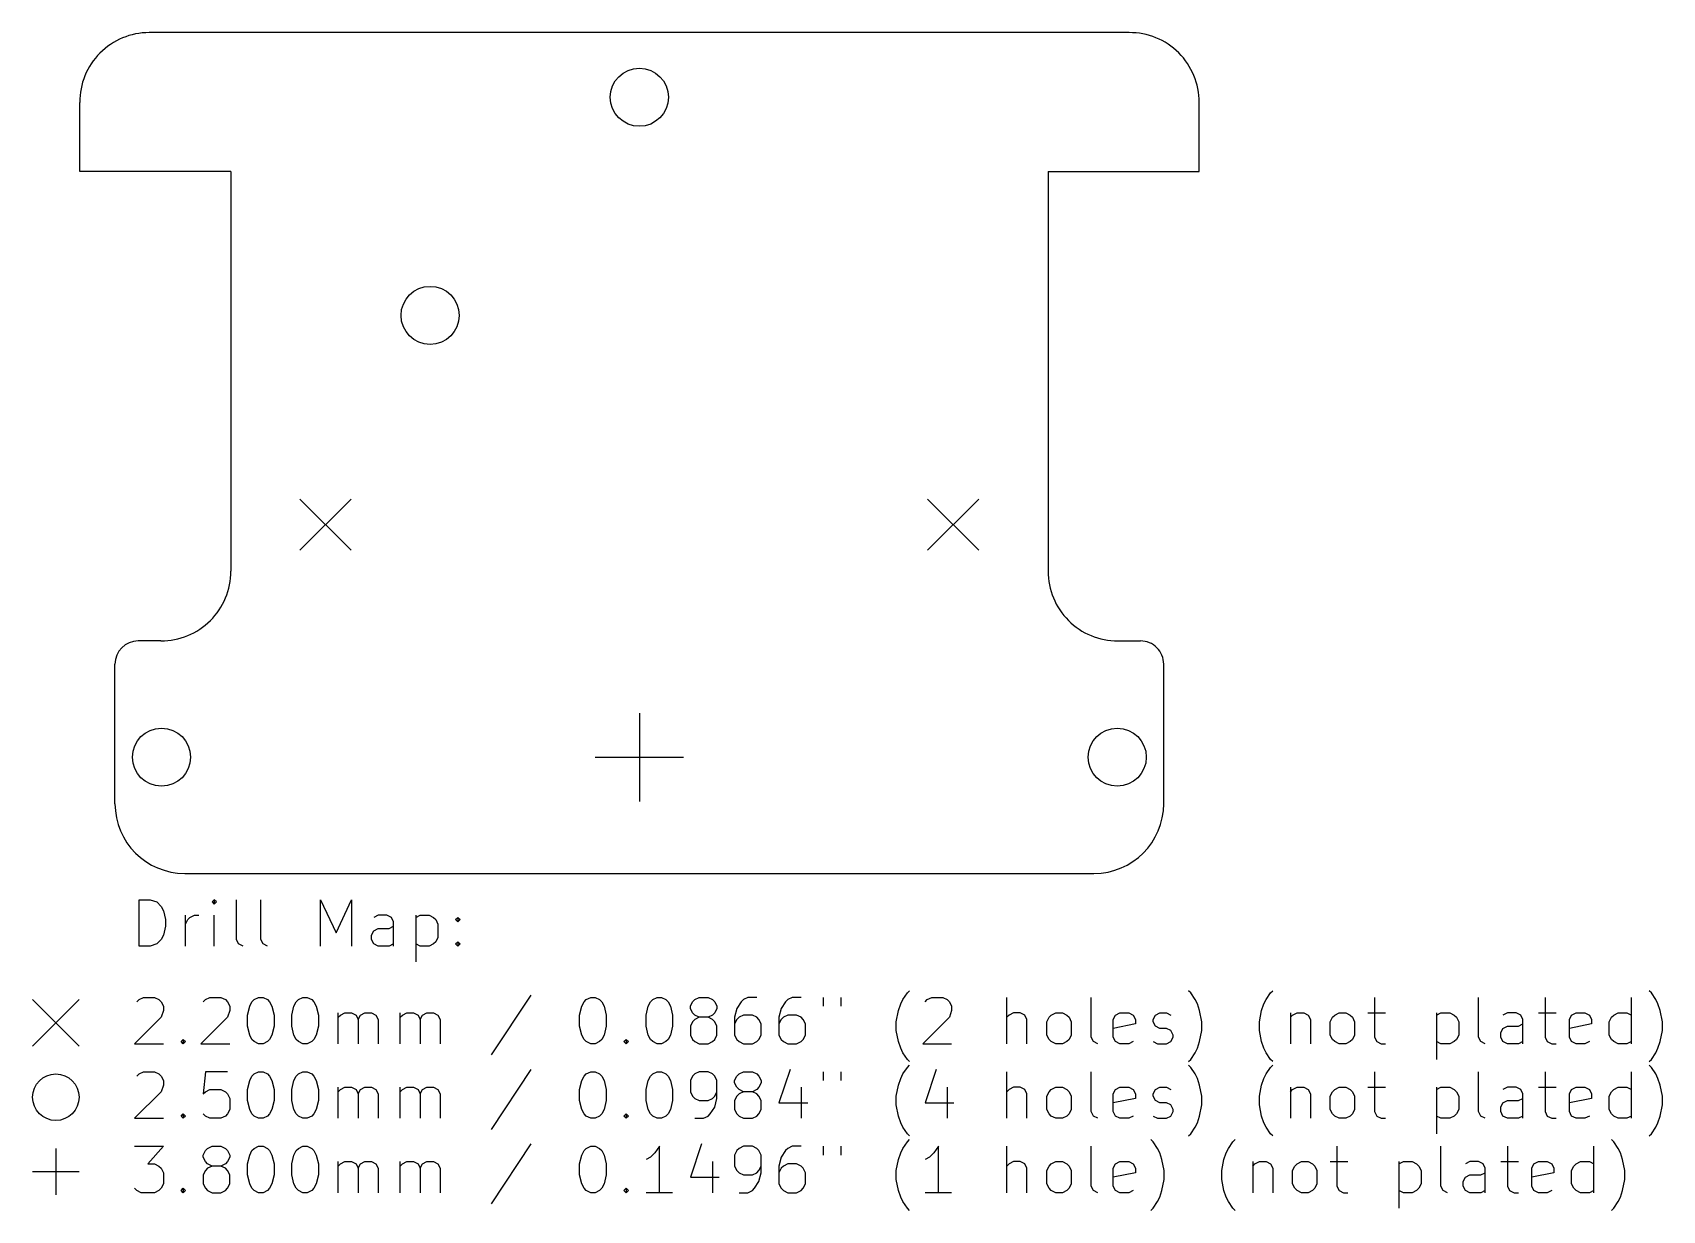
# Model space of a CAD drawing. Extents: x 153.8 to 223.9, y -126.4 to -75.7.
import ezdxf

# ---------------------------------------------------------------- set-up
doc = ezdxf.new("R2010")
doc.units = 0
doc.layers.add('BLACK', color=7, linetype='CONTINUOUS')

msp = doc.modelspace()

# ---------------------------------------------------------------- linework, layer by layer
at = {"layer": 'BLACK', "linetype": 'CONTINUOUS'}
for p, q in [((201.004, -75.706), (158.855, -75.706)), ((155.866, -81.685), (155.866, -78.706)), ((204.016, -81.685), (204.016, -78.706)), ((162.366, -81.685), (155.866, -81.685)), ((162.366, -81.685), (162.366, -98.868)), ((197.516, -81.685), (197.516, -98.868)), ((197.516, -81.685), (204.016, -81.685)), ((165.338, -95.768), (167.538, -97.968)), ((167.538, -95.768), (165.338, -97.968)), ((192.338, -95.768), (194.538, -97.968)), ((194.538, -95.768), (192.338, -97.968)), ((159.36, -101.868), (158.384, -101.868)), ((200.516, -101.868), (201.491, -101.868)), ((157.384, -108.868), (157.384, -102.867)), ((202.491, -108.868), (202.491, -102.868)), ((179.938, -104.968), (179.938, -108.768)), ((178.038, -106.868), (181.838, -106.868)), ((160.384, -111.868), (199.491, -111.868)), ((158.417, -114.998), (158.417, -112.998)), ((158.417, -112.998), (158.893, -112.998)), ((158.893, -112.998), (159.179, -113.093)), ((159.179, -113.093), (159.369, -113.283)), ((159.369, -113.283), (159.464, -113.474)), ((159.464, -113.474), (159.56, -113.855)), ((161.655, -112.998), (161.56, -113.093)), ((161.56, -113.093), (161.655, -113.188)), ((161.75, -113.093), (161.655, -112.998)), ((161.655, -112.998), (161.655, -113.188)), ((161.655, -113.188), (161.75, -113.093)), ((162.607, -114.712), (162.607, -112.998)), ((163.655, -114.712), (163.655, -112.998)), ((166.226, -114.998), (166.226, -112.998)), ((166.226, -112.998), (166.893, -114.426)), ((166.893, -114.426), (167.56, -112.998)), ((167.56, -112.998), (167.56, -114.998)), ((159.56, -114.141), (159.464, -114.522)), ((159.56, -113.855), (159.56, -114.141)), ((160.417, -114.998), (160.417, -113.664)), ((160.417, -114.045), (160.512, -113.855)), ((160.512, -113.855), (160.607, -113.76)), ((160.607, -113.76), (160.798, -113.664)), ((160.798, -113.664), (160.988, -113.664)), ((161.655, -114.998), (161.655, -113.664)), ((168.702, -113.664), (168.512, -113.76)), ((168.512, -114.331), (168.702, -114.236)), ((169.083, -113.664), (168.702, -113.664)), ((168.702, -114.236), (169.179, -114.236)), ((169.274, -113.76), (169.083, -113.664)), ((169.179, -114.236), (169.369, -114.141)), ((169.369, -113.95), (169.274, -113.76)), ((169.369, -114.998), (169.369, -113.95)), ((170.321, -113.664), (170.321, -115.664)), ((170.321, -113.76), (170.512, -113.664)), ((170.512, -113.664), (170.893, -113.664)), ((170.893, -113.664), (171.083, -113.76)), ((171.083, -113.76), (171.179, -113.855)), ((171.179, -113.855), (171.274, -114.045)), ((171.274, -114.045), (171.274, -114.617)), ((172.036, -113.855), (172.131, -113.76)), ((172.131, -113.95), (172.036, -113.855)), ((172.131, -113.76), (172.226, -113.855)), ((172.131, -113.76), (172.131, -113.95)), ((172.226, -113.855), (172.131, -113.95)), ((159.179, -114.902), (158.893, -114.998)), ((159.369, -114.712), (159.179, -114.902)), ((159.464, -114.522), (159.369, -114.712)), ((162.702, -114.902), (162.607, -114.712)), ((162.893, -114.998), (162.702, -114.902)), ((163.75, -114.902), (163.655, -114.712)), ((163.94, -114.998), (163.75, -114.902)), ((168.417, -114.522), (168.512, -114.331)), ((168.417, -114.712), (168.417, -114.522)), ((168.512, -114.902), (168.417, -114.712)), ((168.702, -114.998), (168.512, -114.902)), ((169.369, -114.902), (169.179, -114.998)), ((170.512, -114.998), (170.321, -114.902)), ((171.083, -114.902), (170.893, -114.998)), ((171.179, -114.807), (171.083, -114.902)), ((171.274, -114.617), (171.179, -114.807)), ((172.036, -114.902), (172.131, -114.807)), ((172.131, -114.998), (172.036, -114.902)), ((172.131, -114.807), (172.226, -114.902)), ((172.131, -114.807), (172.131, -114.998)), ((172.226, -114.902), (172.131, -114.998)), ((158.893, -114.998), (158.417, -114.998)), ((169.179, -114.998), (168.702, -114.998)), ((170.893, -114.998), (170.512, -114.998)), ((191.274, -117.293), (191.464, -117.007)), ((191.464, -117.007), (191.56, -116.912)), ((203.655, -117.007), (203.56, -116.912)), ((203.845, -117.293), (203.655, -117.007)), ((206.893, -117.293), (207.083, -117.007)), ((207.083, -117.007), (207.179, -116.912)), ((223.464, -117.007), (223.369, -116.912)), ((223.655, -117.293), (223.464, -117.007)), ((153.84, -117.293), (155.84, -119.293)), ((155.84, -117.293), (153.84, -119.293)), ((158.321, -117.388), (158.417, -117.293)), ((158.417, -117.293), (158.607, -117.198)), ((158.607, -117.198), (159.083, -117.198)), ((159.083, -117.198), (159.274, -117.293)), ((159.274, -117.293), (159.369, -117.388)), ((159.369, -117.388), (159.464, -117.579)), ((159.464, -117.579), (159.464, -117.769)), ((161.179, -117.388), (161.274, -117.293)), ((161.274, -117.293), (161.464, -117.198)), ((161.464, -117.198), (161.94, -117.198)), ((161.94, -117.198), (162.131, -117.293)), ((162.131, -117.293), (162.226, -117.388)), ((162.226, -117.388), (162.321, -117.579)), ((162.321, -117.579), (162.321, -117.769)), ((163.083, -117.96), (163.179, -117.579)), ((163.179, -117.579), (163.274, -117.388)), ((163.274, -117.388), (163.369, -117.293)), ((163.369, -117.293), (163.56, -117.198)), ((163.56, -117.198), (163.75, -117.198)), ((163.75, -117.198), (163.94, -117.293)), ((163.94, -117.293), (164.036, -117.388)), ((164.036, -117.388), (164.131, -117.579)), ((164.131, -117.579), (164.226, -117.96)), ((164.988, -117.96), (165.083, -117.579)), ((165.083, -117.579), (165.179, -117.388)), ((165.179, -117.388), (165.274, -117.293)), ((165.274, -117.293), (165.464, -117.198)), ((165.464, -117.198), (165.655, -117.198)), ((165.655, -117.198), (165.845, -117.293)), ((165.845, -117.293), (165.94, -117.388)), ((165.94, -117.388), (166.036, -117.579)), ((166.036, -117.579), (166.131, -117.96)), ((175.274, -117.102), (173.56, -119.674)), ((177.369, -117.96), (177.464, -117.579)), ((177.464, -117.579), (177.56, -117.388)), ((177.56, -117.388), (177.655, -117.293)), ((177.655, -117.293), (177.845, -117.198)), ((177.845, -117.198), (178.036, -117.198)), ((178.036, -117.198), (178.226, -117.293)), ((178.226, -117.293), (178.321, -117.388)), ((178.321, -117.388), (178.417, -117.579)), ((178.417, -117.579), (178.512, -117.96)), ((180.226, -117.96), (180.321, -117.579)), ((180.321, -117.579), (180.417, -117.388)), ((180.417, -117.388), (180.512, -117.293)), ((180.512, -117.293), (180.702, -117.198)), ((180.702, -117.198), (180.893, -117.198)), ((180.893, -117.198), (181.083, -117.293)), ((181.083, -117.293), (181.179, -117.388)), ((181.179, -117.388), (181.274, -117.579)), ((181.274, -117.579), (181.369, -117.96)), ((182.131, -117.579), (182.226, -117.388)), ((182.131, -117.674), (182.131, -117.579)), ((182.226, -117.864), (182.131, -117.674)), ((182.226, -117.388), (182.321, -117.293)), ((182.321, -117.293), (182.512, -117.198)), ((182.512, -117.198), (182.893, -117.198)), ((182.893, -117.198), (183.083, -117.293)), ((183.083, -117.293), (183.179, -117.388)), ((183.179, -117.388), (183.274, -117.579)), ((183.274, -117.674), (183.179, -117.864)), ((183.274, -117.579), (183.274, -117.674)), ((184.131, -117.674), (184.036, -118.055)), ((184.321, -117.388), (184.131, -117.674)), ((184.417, -117.293), (184.321, -117.388)), ((184.607, -117.198), (184.417, -117.293)), ((184.988, -117.198), (184.607, -117.198)), ((186.036, -117.674), (185.94, -118.055)), ((186.226, -117.388), (186.036, -117.674)), ((186.321, -117.293), (186.226, -117.388)), ((186.512, -117.198), (186.321, -117.293)), ((186.893, -117.198), (186.512, -117.198)), ((187.845, -117.198), (187.845, -117.579)), ((188.607, -117.198), (188.607, -117.579)), ((191.083, -117.769), (191.179, -117.483)), ((191.179, -117.483), (191.274, -117.293)), ((192.226, -117.388), (192.321, -117.293)), ((192.321, -117.293), (192.512, -117.198)), ((192.512, -117.198), (192.988, -117.198)), ((192.988, -117.198), (193.179, -117.293)), ((193.179, -117.293), (193.274, -117.388)), ((193.274, -117.388), (193.369, -117.579)), ((193.369, -117.579), (193.369, -117.769)), ((195.75, -119.198), (195.75, -117.198)), ((199.369, -118.912), (199.369, -117.198)), ((203.94, -117.483), (203.845, -117.293)), ((204.036, -117.769), (203.94, -117.483)), ((206.702, -117.769), (206.798, -117.483)), ((206.798, -117.483), (206.893, -117.293)), ((211.56, -117.198), (211.56, -118.912)), ((216.036, -118.912), (216.036, -117.198)), ((218.893, -117.198), (218.893, -118.912)), ((222.607, -119.198), (222.607, -117.198)), ((223.75, -117.483), (223.655, -117.293)), ((223.845, -117.769), (223.75, -117.483)), ((159.369, -118.055), (158.226, -119.198)), ((159.464, -117.769), (159.369, -118.055)), ((162.226, -118.055), (161.083, -119.198)), ((162.321, -117.769), (162.226, -118.055)), ((163.083, -118.436), (163.083, -117.96)), ((163.179, -118.817), (163.083, -118.436)), ((164.226, -118.436), (164.131, -118.817)), ((164.226, -117.96), (164.226, -118.436)), ((164.988, -118.436), (164.988, -117.96)), ((165.083, -118.817), (164.988, -118.436)), ((166.131, -118.436), (166.036, -118.817)), ((166.131, -117.96), (166.131, -118.436)), ((166.988, -119.198), (166.988, -117.864)), ((166.988, -118.055), (167.083, -117.96)), ((167.083, -117.96), (167.274, -117.864)), ((167.274, -117.864), (167.56, -117.864)), ((167.56, -117.864), (167.75, -117.96)), ((167.75, -117.96), (167.845, -118.15)), ((167.845, -118.15), (167.94, -117.96)), ((167.845, -118.15), (167.845, -119.198)), ((167.94, -117.96), (168.131, -117.864)), ((168.131, -117.864), (168.417, -117.864)), ((168.417, -117.864), (168.607, -117.96)), ((168.607, -117.96), (168.702, -118.15)), ((168.702, -118.15), (168.702, -119.198)), ((169.655, -119.198), (169.655, -117.864)), ((169.655, -118.055), (169.75, -117.96)), ((169.75, -117.96), (169.94, -117.864)), ((169.94, -117.864), (170.226, -117.864)), ((170.226, -117.864), (170.417, -117.96)), ((170.417, -117.96), (170.512, -118.15)), ((170.512, -118.15), (170.607, -117.96)), ((170.512, -118.15), (170.512, -119.198)), ((170.607, -117.96), (170.798, -117.864)), ((170.798, -117.864), (171.083, -117.864)), ((171.083, -117.864), (171.274, -117.96)), ((171.274, -117.96), (171.369, -118.15)), ((171.369, -118.15), (171.369, -119.198)), ((177.369, -118.436), (177.369, -117.96)), ((177.464, -118.817), (177.369, -118.436)), ((178.512, -118.436), (178.417, -118.817)), ((178.512, -117.96), (178.512, -118.436)), ((180.226, -118.436), (180.226, -117.96)), ((180.321, -118.817), (180.226, -118.436)), ((181.369, -118.436), (181.274, -118.817)), ((181.369, -117.96), (181.369, -118.436)), ((182.226, -118.245), (182.131, -118.436)), ((182.131, -118.436), (182.131, -118.817)), ((182.321, -117.96), (182.226, -117.864)), ((182.321, -118.15), (182.226, -118.245)), ((182.512, -118.055), (182.321, -117.96)), ((182.512, -118.055), (182.321, -118.15)), ((182.893, -118.055), (182.512, -118.055)), ((183.083, -117.96), (182.893, -118.055)), ((183.083, -118.15), (182.893, -118.055)), ((183.179, -117.864), (183.083, -117.96)), ((183.179, -118.245), (183.083, -118.15)), ((183.274, -118.436), (183.179, -118.245)), ((183.274, -118.817), (183.274, -118.436)), ((184.036, -118.055), (184.036, -118.817)), ((184.131, -118.15), (184.036, -118.341)), ((184.226, -118.055), (184.131, -118.15)), ((184.417, -117.96), (184.226, -118.055)), ((184.798, -117.96), (184.417, -117.96)), ((184.988, -118.055), (184.798, -117.96)), ((185.083, -118.15), (184.988, -118.055)), ((185.179, -118.341), (185.083, -118.15)), ((185.179, -118.817), (185.179, -118.341)), ((185.94, -118.055), (185.94, -118.817)), ((186.036, -118.15), (185.94, -118.341)), ((186.131, -118.055), (186.036, -118.15)), ((186.321, -117.96), (186.131, -118.055)), ((186.702, -117.96), (186.321, -117.96)), ((186.893, -118.055), (186.702, -117.96)), ((186.988, -118.15), (186.893, -118.055)), ((187.083, -118.341), (186.988, -118.15)), ((187.083, -118.817), (187.083, -118.341)), ((190.988, -118.245), (191.083, -117.769)), ((190.988, -118.626), (190.988, -118.245)), ((193.274, -118.055), (192.131, -119.198)), ((193.369, -117.769), (193.274, -118.055)), ((195.845, -117.96), (195.75, -118.055)), ((196.036, -117.864), (195.845, -117.96)), ((196.321, -117.864), (196.036, -117.864)), ((196.512, -117.96), (196.321, -117.864)), ((196.607, -118.15), (196.512, -117.96)), ((196.607, -119.198), (196.607, -118.15)), ((197.464, -118.245), (197.56, -118.055)), ((197.464, -118.817), (197.464, -118.245)), ((197.56, -118.055), (197.655, -117.96)), ((197.655, -117.96), (197.845, -117.864)), ((197.845, -117.864), (198.131, -117.864)), ((198.131, -117.864), (198.321, -117.96)), ((198.321, -117.96), (198.417, -118.055)), ((198.417, -118.055), (198.512, -118.245)), ((198.512, -118.245), (198.512, -118.817)), ((200.321, -118.15), (200.417, -117.96)), ((200.321, -118.912), (200.321, -118.15)), ((201.274, -118.341), (200.321, -118.531)), ((200.417, -117.96), (200.607, -117.864)), ((200.607, -117.864), (200.988, -117.864)), ((200.988, -117.864), (201.179, -117.96)), ((201.179, -117.96), (201.274, -118.15)), ((201.274, -118.15), (201.274, -118.341)), ((202.036, -118.15), (202.131, -117.96)), ((202.036, -118.245), (202.036, -118.15)), ((202.131, -118.436), (202.036, -118.245)), ((202.131, -117.96), (202.321, -117.864)), ((202.321, -118.531), (202.131, -118.436)), ((202.321, -117.864), (202.607, -117.864)), ((202.607, -117.864), (202.798, -117.96)), ((204.131, -118.245), (204.036, -117.769)), ((204.131, -118.626), (204.131, -118.245)), ((206.607, -118.245), (206.702, -117.769)), ((206.607, -118.626), (206.607, -118.245)), ((207.94, -117.864), (207.94, -119.198)), ((207.94, -118.055), (208.036, -117.96)), ((208.036, -117.96), (208.226, -117.864)), ((208.226, -117.864), (208.512, -117.864)), ((208.512, -117.864), (208.702, -117.96)), ((208.702, -117.96), (208.798, -118.15)), ((208.798, -118.15), (208.798, -119.198)), ((209.655, -118.245), (209.75, -118.055)), ((209.655, -118.817), (209.655, -118.245)), ((209.75, -118.055), (209.845, -117.96)), ((209.845, -117.96), (210.036, -117.864)), ((210.036, -117.864), (210.321, -117.864)), ((210.321, -117.864), (210.512, -117.96)), ((210.512, -117.96), (210.607, -118.055)), ((210.607, -118.055), (210.702, -118.245)), ((210.702, -118.245), (210.702, -118.817)), ((211.274, -117.864), (212.036, -117.864)), ((214.226, -117.864), (214.226, -119.864)), ((214.226, -117.96), (214.417, -117.864)), ((214.417, -117.864), (214.798, -117.864)), ((214.798, -117.864), (214.988, -117.96)), ((214.988, -117.96), (215.083, -118.055)), ((215.083, -118.055), (215.179, -118.245)), ((215.179, -118.245), (215.179, -118.817)), ((217.274, -117.864), (217.083, -117.96)), ((217.083, -118.531), (217.274, -118.436)), ((217.655, -117.864), (217.274, -117.864)), ((217.274, -118.436), (217.75, -118.436)), ((217.845, -117.96), (217.655, -117.864)), ((217.75, -118.436), (217.94, -118.341)), ((217.94, -118.15), (217.845, -117.96)), ((217.94, -119.198), (217.94, -118.15)), ((218.607, -117.864), (219.369, -117.864)), ((219.94, -118.15), (220.036, -117.96)), ((219.94, -118.912), (219.94, -118.15)), ((220.893, -118.341), (219.94, -118.531)), ((220.036, -117.96), (220.226, -117.864)), ((220.226, -117.864), (220.607, -117.864)), ((220.607, -117.864), (220.798, -117.96)), ((220.798, -117.96), (220.893, -118.15)), ((220.893, -118.15), (220.893, -118.341)), ((221.655, -118.245), (221.75, -118.055)), ((221.655, -118.817), (221.655, -118.245)), ((221.75, -118.055), (221.845, -117.96)), ((221.845, -117.96), (222.036, -117.864)), ((222.036, -117.864), (222.417, -117.864)), ((222.417, -117.864), (222.607, -117.96)), ((223.94, -118.245), (223.845, -117.769)), ((223.94, -118.626), (223.94, -118.245)), ((160.226, -119.102), (160.321, -119.007)), ((160.321, -119.198), (160.226, -119.102)), ((160.321, -119.007), (160.417, -119.102)), ((160.321, -119.007), (160.321, -119.198)), ((160.417, -119.102), (160.321, -119.198)), ((163.274, -119.007), (163.179, -118.817)), ((163.369, -119.102), (163.274, -119.007)), ((163.56, -119.198), (163.369, -119.102)), ((163.94, -119.102), (163.75, -119.198)), ((164.036, -119.007), (163.94, -119.102)), ((164.131, -118.817), (164.036, -119.007)), ((165.179, -119.007), (165.083, -118.817)), ((165.274, -119.102), (165.179, -119.007)), ((165.464, -119.198), (165.274, -119.102)), ((165.845, -119.102), (165.655, -119.198)), ((165.94, -119.007), (165.845, -119.102)), ((166.036, -118.817), (165.94, -119.007)), ((177.56, -119.007), (177.464, -118.817)), ((177.655, -119.102), (177.56, -119.007)), ((177.845, -119.198), (177.655, -119.102)), ((178.226, -119.102), (178.036, -119.198)), ((178.321, -119.007), (178.226, -119.102)), ((178.417, -118.817), (178.321, -119.007)), ((179.274, -119.102), (179.369, -119.007)), ((179.369, -119.198), (179.274, -119.102)), ((179.369, -119.007), (179.464, -119.102)), ((179.369, -119.007), (179.369, -119.198)), ((179.464, -119.102), (179.369, -119.198)), ((180.417, -119.007), (180.321, -118.817)), ((180.512, -119.102), (180.417, -119.007)), ((180.702, -119.198), (180.512, -119.102)), ((181.083, -119.102), (180.893, -119.198)), ((181.179, -119.007), (181.083, -119.102)), ((181.274, -118.817), (181.179, -119.007)), ((182.131, -118.817), (182.226, -119.007)), ((182.226, -119.007), (182.321, -119.102)), ((182.321, -119.102), (182.512, -119.198)), ((182.893, -119.198), (183.083, -119.102)), ((183.083, -119.102), (183.179, -119.007)), ((183.179, -119.007), (183.274, -118.817)), ((184.036, -118.817), (184.131, -119.007)), ((184.131, -119.007), (184.226, -119.102)), ((184.226, -119.102), (184.417, -119.198)), ((184.798, -119.198), (184.988, -119.102)), ((184.988, -119.102), (185.083, -119.007)), ((185.083, -119.007), (185.179, -118.817)), ((185.94, -118.817), (186.036, -119.007)), ((186.036, -119.007), (186.131, -119.102)), ((186.131, -119.102), (186.321, -119.198)), ((186.702, -119.198), (186.893, -119.102)), ((186.893, -119.102), (186.988, -119.007)), ((186.988, -119.007), (187.083, -118.817)), ((191.083, -119.102), (190.988, -118.626)), ((191.179, -119.388), (191.083, -119.102)), ((197.56, -119.007), (197.464, -118.817)), ((197.655, -119.102), (197.56, -119.007)), ((197.845, -119.198), (197.655, -119.102)), ((198.321, -119.102), (198.131, -119.198)), ((198.417, -119.007), (198.321, -119.102)), ((198.512, -118.817), (198.417, -119.007)), ((199.464, -119.102), (199.369, -118.912)), ((199.655, -119.198), (199.464, -119.102)), ((200.417, -119.102), (200.321, -118.912)), ((200.607, -119.198), (200.417, -119.102)), ((201.179, -119.102), (200.988, -119.198)), ((202.036, -119.102), (202.226, -119.198)), ((202.607, -118.531), (202.321, -118.531)), ((202.798, -118.626), (202.607, -118.531)), ((202.607, -119.198), (202.798, -119.102)), ((202.893, -118.817), (202.798, -118.626)), ((202.798, -119.102), (202.893, -118.912)), ((202.893, -118.912), (202.893, -118.817)), ((203.94, -119.388), (204.036, -119.102)), ((204.036, -119.102), (204.131, -118.626)), ((206.702, -119.102), (206.607, -118.626)), ((206.798, -119.388), (206.702, -119.102)), ((209.75, -119.007), (209.655, -118.817)), ((209.845, -119.102), (209.75, -119.007)), ((210.036, -119.198), (209.845, -119.102)), ((210.512, -119.102), (210.321, -119.198)), ((210.607, -119.007), (210.512, -119.102)), ((210.702, -118.817), (210.607, -119.007)), ((211.56, -118.912), (211.655, -119.102)), ((211.655, -119.102), (211.845, -119.198)), ((214.417, -119.198), (214.226, -119.102)), ((214.988, -119.102), (214.798, -119.198)), ((215.083, -119.007), (214.988, -119.102)), ((215.179, -118.817), (215.083, -119.007)), ((216.131, -119.102), (216.036, -118.912)), ((216.321, -119.198), (216.131, -119.102)), ((216.988, -118.722), (217.083, -118.531)), ((216.988, -118.912), (216.988, -118.722)), ((217.083, -119.102), (216.988, -118.912)), ((217.274, -119.198), (217.083, -119.102)), ((217.94, -119.102), (217.75, -119.198)), ((218.893, -118.912), (218.988, -119.102)), ((218.988, -119.102), (219.179, -119.198)), ((220.036, -119.102), (219.94, -118.912)), ((220.226, -119.198), (220.036, -119.102)), ((220.798, -119.102), (220.607, -119.198)), ((221.75, -119.007), (221.655, -118.817)), ((221.845, -119.102), (221.75, -119.007)), ((222.036, -119.198), (221.845, -119.102)), ((222.607, -119.102), (222.417, -119.198)), ((223.75, -119.388), (223.845, -119.102)), ((223.845, -119.102), (223.94, -118.626)), ((158.226, -119.198), (159.464, -119.198)), ((161.083, -119.198), (162.321, -119.198)), ((163.75, -119.198), (163.56, -119.198)), ((165.655, -119.198), (165.464, -119.198)), ((178.036, -119.198), (177.845, -119.198)), ((180.893, -119.198), (180.702, -119.198)), ((182.512, -119.198), (182.893, -119.198)), ((184.417, -119.198), (184.798, -119.198)), ((186.321, -119.198), (186.702, -119.198)), ((191.274, -119.579), (191.179, -119.388)), ((191.464, -119.864), (191.274, -119.579)), ((191.56, -119.96), (191.464, -119.864)), ((192.131, -119.198), (193.369, -119.198)), ((198.131, -119.198), (197.845, -119.198)), ((200.988, -119.198), (200.607, -119.198)), ((202.226, -119.198), (202.607, -119.198)), ((203.56, -119.96), (203.655, -119.864)), ((203.655, -119.864), (203.845, -119.579)), ((203.845, -119.579), (203.94, -119.388)), ((206.893, -119.579), (206.798, -119.388)), ((207.083, -119.864), (206.893, -119.579)), ((207.179, -119.96), (207.083, -119.864)), ((210.321, -119.198), (210.036, -119.198)), ((211.845, -119.198), (212.036, -119.198)), ((214.798, -119.198), (214.417, -119.198)), ((217.75, -119.198), (217.274, -119.198)), ((219.179, -119.198), (219.369, -119.198)), ((220.607, -119.198), (220.226, -119.198)), ((222.417, -119.198), (222.036, -119.198)), ((223.369, -119.96), (223.464, -119.864)), ((223.464, -119.864), (223.655, -119.579)), ((223.655, -119.579), (223.75, -119.388)), ((158.321, -120.588), (158.417, -120.493)), ((158.417, -120.493), (158.607, -120.398)), ((158.607, -120.398), (159.083, -120.398)), ((159.083, -120.398), (159.274, -120.493)), ((159.274, -120.493), (159.369, -120.588)), ((161.274, -120.398), (161.179, -121.35)), ((162.226, -120.398), (161.274, -120.398)), ((163.274, -120.588), (163.369, -120.493)), ((163.369, -120.493), (163.56, -120.398)), ((163.56, -120.398), (163.75, -120.398)), ((163.75, -120.398), (163.94, -120.493)), ((163.94, -120.493), (164.036, -120.588)), ((165.179, -120.588), (165.274, -120.493)), ((165.274, -120.493), (165.464, -120.398)), ((165.464, -120.398), (165.655, -120.398)), ((165.655, -120.398), (165.845, -120.493)), ((165.845, -120.493), (165.94, -120.588)), ((175.274, -120.302), (173.56, -122.874)), ((177.56, -120.588), (177.655, -120.493)), ((177.655, -120.493), (177.845, -120.398)), ((177.845, -120.398), (178.036, -120.398)), ((178.036, -120.398), (178.226, -120.493)), ((178.226, -120.493), (178.321, -120.588)), ((180.417, -120.588), (180.512, -120.493)), ((180.512, -120.493), (180.702, -120.398)), ((180.702, -120.398), (180.893, -120.398)), ((180.893, -120.398), (181.083, -120.493)), ((181.083, -120.493), (181.179, -120.588)), ((182.321, -120.493), (182.226, -120.588)), ((182.512, -120.398), (182.321, -120.493)), ((182.893, -120.398), (182.512, -120.398)), ((183.083, -120.493), (182.893, -120.398)), ((183.179, -120.588), (183.083, -120.493)), ((184.131, -120.588), (184.226, -120.493)), ((184.226, -120.493), (184.417, -120.398)), ((184.417, -120.398), (184.798, -120.398)), ((184.798, -120.398), (184.988, -120.493)), ((184.988, -120.493), (185.083, -120.588)), ((186.417, -120.302), (185.94, -121.731)), ((187.845, -120.398), (187.845, -120.779)), ((188.607, -120.398), (188.607, -120.779)), ((191.179, -120.683), (191.274, -120.493)), ((191.274, -120.493), (191.464, -120.207)), ((191.464, -120.207), (191.56, -120.112)), ((192.702, -120.302), (192.226, -121.731)), ((195.75, -122.398), (195.75, -120.398)), ((199.369, -122.112), (199.369, -120.398)), ((203.655, -120.207), (203.56, -120.112)), ((203.845, -120.493), (203.655, -120.207)), ((203.94, -120.683), (203.845, -120.493)), ((206.798, -120.683), (206.893, -120.493)), ((206.893, -120.493), (207.083, -120.207)), ((207.083, -120.207), (207.179, -120.112)), ((211.56, -120.398), (211.56, -122.112)), ((216.036, -122.112), (216.036, -120.398)), ((218.893, -120.398), (218.893, -122.112)), ((222.607, -122.398), (222.607, -120.398)), ((223.464, -120.207), (223.369, -120.112)), ((223.655, -120.493), (223.464, -120.207)), ((223.75, -120.683), (223.655, -120.493)), ((159.369, -121.255), (158.226, -122.398)), ((159.369, -120.588), (159.464, -120.779)), ((159.464, -120.969), (159.369, -121.255)), ((159.464, -120.779), (159.464, -120.969)), ((161.179, -121.35), (161.274, -121.255)), ((161.274, -121.255), (161.464, -121.16)), ((161.464, -121.16), (161.94, -121.16)), ((161.94, -121.16), (162.131, -121.255)), ((162.131, -121.255), (162.226, -121.35)), ((163.083, -121.16), (163.179, -120.779)), ((163.083, -121.636), (163.083, -121.16)), ((163.179, -120.779), (163.274, -120.588)), ((164.036, -120.588), (164.131, -120.779)), ((164.131, -120.779), (164.226, -121.16)), ((164.226, -121.16), (164.226, -121.636)), ((164.988, -121.16), (165.083, -120.779)), ((164.988, -121.636), (164.988, -121.16)), ((165.083, -120.779), (165.179, -120.588)), ((165.94, -120.588), (166.036, -120.779)), ((166.036, -120.779), (166.131, -121.16)), ((166.131, -121.16), (166.131, -121.636)), ((166.988, -122.398), (166.988, -121.064)), ((166.988, -121.255), (167.083, -121.16)), ((167.083, -121.16), (167.274, -121.064)), ((167.274, -121.064), (167.56, -121.064)), ((167.56, -121.064), (167.75, -121.16)), ((167.75, -121.16), (167.845, -121.35)), ((167.845, -121.35), (167.94, -121.16)), ((167.94, -121.16), (168.131, -121.064)), ((168.131, -121.064), (168.417, -121.064)), ((168.417, -121.064), (168.607, -121.16)), ((168.607, -121.16), (168.702, -121.35)), ((169.655, -122.398), (169.655, -121.064)), ((169.655, -121.255), (169.75, -121.16)), ((169.75, -121.16), (169.94, -121.064)), ((169.94, -121.064), (170.226, -121.064)), ((170.226, -121.064), (170.417, -121.16)), ((170.417, -121.16), (170.512, -121.35)), ((170.512, -121.35), (170.607, -121.16)), ((170.607, -121.16), (170.798, -121.064)), ((170.798, -121.064), (171.083, -121.064)), ((171.083, -121.064), (171.274, -121.16)), ((171.274, -121.16), (171.369, -121.35)), ((177.369, -121.16), (177.464, -120.779)), ((177.369, -121.636), (177.369, -121.16)), ((177.464, -120.779), (177.56, -120.588)), ((178.321, -120.588), (178.417, -120.779)), ((178.417, -120.779), (178.512, -121.16)), ((178.512, -121.16), (178.512, -121.636)), ((180.226, -121.16), (180.321, -120.779)), ((180.226, -121.636), (180.226, -121.16)), ((180.321, -120.779), (180.417, -120.588)), ((181.179, -120.588), (181.274, -120.779)), ((181.274, -120.779), (181.369, -121.16)), ((181.369, -121.16), (181.369, -121.636)), ((182.226, -120.588), (182.131, -120.779)), ((182.131, -120.779), (182.131, -121.255)), ((182.131, -121.255), (182.226, -121.445)), ((183.274, -120.779), (183.179, -120.588)), ((183.179, -121.445), (183.274, -121.255)), ((183.274, -121.541), (183.274, -120.779)), ((184.036, -120.779), (184.131, -120.588)), ((184.036, -120.874), (184.036, -120.779)), ((184.131, -121.064), (184.036, -120.874)), ((184.226, -121.16), (184.131, -121.064)), ((184.417, -121.255), (184.226, -121.16)), ((184.417, -121.255), (184.226, -121.35)), ((184.798, -121.255), (184.417, -121.255)), ((184.988, -121.16), (184.798, -121.255)), ((184.988, -121.35), (184.798, -121.255)), ((185.083, -121.064), (184.988, -121.16)), ((185.083, -120.588), (185.179, -120.779)), ((185.179, -120.874), (185.083, -121.064)), ((185.179, -120.779), (185.179, -120.874)), ((186.893, -121.064), (186.893, -122.398)), ((190.988, -121.445), (191.083, -120.969)), ((191.083, -120.969), (191.179, -120.683)), ((193.179, -121.064), (193.179, -122.398)), ((195.845, -121.16), (195.75, -121.255)), ((196.036, -121.064), (195.845, -121.16)), ((196.321, -121.064), (196.036, -121.064)), ((196.512, -121.16), (196.321, -121.064)), ((196.607, -121.35), (196.512, -121.16)), ((197.464, -121.445), (197.56, -121.255)), ((197.56, -121.255), (197.655, -121.16)), ((197.655, -121.16), (197.845, -121.064)), ((197.845, -121.064), (198.131, -121.064)), ((198.131, -121.064), (198.321, -121.16)), ((198.321, -121.16), (198.417, -121.255)), ((198.417, -121.255), (198.512, -121.445)), ((200.321, -121.35), (200.417, -121.16)), ((200.417, -121.16), (200.607, -121.064)), ((200.607, -121.064), (200.988, -121.064)), ((200.988, -121.064), (201.179, -121.16)), ((201.179, -121.16), (201.274, -121.35)), ((202.036, -121.35), (202.131, -121.16)), ((202.131, -121.16), (202.321, -121.064)), ((202.321, -121.064), (202.607, -121.064)), ((202.607, -121.064), (202.798, -121.16)), ((204.036, -120.969), (203.94, -120.683)), ((204.131, -121.445), (204.036, -120.969)), ((206.607, -121.445), (206.702, -120.969)), ((206.702, -120.969), (206.798, -120.683)), ((207.94, -121.064), (207.94, -122.398)), ((207.94, -121.255), (208.036, -121.16)), ((208.036, -121.16), (208.226, -121.064)), ((208.226, -121.064), (208.512, -121.064)), ((208.512, -121.064), (208.702, -121.16)), ((208.702, -121.16), (208.798, -121.35)), ((209.655, -121.445), (209.75, -121.255)), ((209.75, -121.255), (209.845, -121.16)), ((209.845, -121.16), (210.036, -121.064)), ((210.036, -121.064), (210.321, -121.064)), ((210.321, -121.064), (210.512, -121.16)), ((210.512, -121.16), (210.607, -121.255)), ((210.607, -121.255), (210.702, -121.445)), ((211.274, -121.064), (212.036, -121.064)), ((214.226, -121.064), (214.226, -123.064)), ((214.226, -121.16), (214.417, -121.064)), ((214.417, -121.064), (214.798, -121.064)), ((214.798, -121.064), (214.988, -121.16)), ((214.988, -121.16), (215.083, -121.255)), ((215.083, -121.255), (215.179, -121.445)), ((217.274, -121.064), (217.083, -121.16)), ((217.655, -121.064), (217.274, -121.064)), ((217.845, -121.16), (217.655, -121.064)), ((217.94, -121.35), (217.845, -121.16)), ((218.607, -121.064), (219.369, -121.064)), ((219.94, -121.35), (220.036, -121.16)), ((220.036, -121.16), (220.226, -121.064)), ((220.226, -121.064), (220.607, -121.064)), ((220.607, -121.064), (220.798, -121.16)), ((220.798, -121.16), (220.893, -121.35)), ((221.655, -121.445), (221.75, -121.255)), ((221.75, -121.255), (221.845, -121.16)), ((221.845, -121.16), (222.036, -121.064)), ((222.036, -121.064), (222.417, -121.064)), ((222.417, -121.064), (222.607, -121.16)), ((223.845, -120.969), (223.75, -120.683)), ((223.94, -121.445), (223.845, -120.969)), ((162.226, -121.35), (162.321, -121.541)), ((162.321, -121.541), (162.321, -122.017)), ((163.179, -122.017), (163.083, -121.636)), ((164.226, -121.636), (164.131, -122.017)), ((165.083, -122.017), (164.988, -121.636)), ((166.131, -121.636), (166.036, -122.017)), ((167.845, -121.35), (167.845, -122.398)), ((168.702, -121.35), (168.702, -122.398)), ((170.512, -121.35), (170.512, -122.398)), ((171.369, -121.35), (171.369, -122.398)), ((177.464, -122.017), (177.369, -121.636)), ((178.512, -121.636), (178.417, -122.017)), ((180.321, -122.017), (180.226, -121.636)), ((181.369, -121.636), (181.274, -122.017)), ((182.226, -121.445), (182.321, -121.541)), ((182.321, -121.541), (182.512, -121.636)), ((182.512, -121.636), (182.893, -121.636)), ((182.893, -121.636), (183.083, -121.541)), ((182.988, -122.207), (183.179, -121.922)), ((183.083, -121.541), (183.179, -121.445)), ((183.179, -121.922), (183.274, -121.541)), ((184.131, -121.445), (184.036, -121.636)), ((184.036, -121.636), (184.036, -122.017)), ((184.226, -121.35), (184.131, -121.445)), ((185.083, -121.445), (184.988, -121.35)), ((185.179, -121.636), (185.083, -121.445)), ((185.179, -122.017), (185.179, -121.636)), ((185.94, -121.731), (187.179, -121.731)), ((190.988, -121.826), (190.988, -121.445)), ((191.083, -122.302), (190.988, -121.826)), ((192.226, -121.731), (193.464, -121.731)), ((196.607, -122.398), (196.607, -121.35)), ((197.464, -122.017), (197.464, -121.445)), ((198.512, -121.445), (198.512, -122.017)), ((200.321, -122.112), (200.321, -121.35)), ((201.274, -121.541), (200.321, -121.731)), ((201.274, -121.35), (201.274, -121.541)), ((202.036, -121.445), (202.036, -121.35)), ((202.131, -121.636), (202.036, -121.445)), ((202.321, -121.731), (202.131, -121.636)), ((202.607, -121.731), (202.321, -121.731)), ((202.798, -121.826), (202.607, -121.731)), ((202.893, -122.017), (202.798, -121.826)), ((204.036, -122.302), (204.131, -121.826)), ((204.131, -121.826), (204.131, -121.445)), ((206.607, -121.826), (206.607, -121.445)), ((206.702, -122.302), (206.607, -121.826)), ((208.798, -121.35), (208.798, -122.398)), ((209.655, -122.017), (209.655, -121.445)), ((210.702, -121.445), (210.702, -122.017)), ((215.179, -121.445), (215.179, -122.017)), ((216.988, -121.922), (217.083, -121.731)), ((216.988, -122.112), (216.988, -121.922)), ((217.083, -121.731), (217.274, -121.636)), ((217.274, -121.636), (217.75, -121.636)), ((217.75, -121.636), (217.94, -121.541)), ((217.94, -122.398), (217.94, -121.35)), ((219.94, -122.112), (219.94, -121.35)), ((220.893, -121.541), (219.94, -121.731)), ((220.893, -121.35), (220.893, -121.541)), ((221.655, -122.017), (221.655, -121.445)), ((223.845, -122.302), (223.94, -121.826)), ((223.94, -121.826), (223.94, -121.445)), ((158.226, -122.398), (159.464, -122.398)), ((160.226, -122.302), (160.321, -122.207)), ((160.321, -122.398), (160.226, -122.302)), ((160.321, -122.207), (160.417, -122.302)), ((160.321, -122.207), (160.321, -122.398)), ((160.417, -122.302), (160.321, -122.398)), ((161.274, -122.302), (161.179, -122.207)), ((161.464, -122.398), (161.274, -122.302)), ((161.94, -122.398), (161.464, -122.398)), ((162.131, -122.302), (161.94, -122.398)), ((162.226, -122.207), (162.131, -122.302)), ((162.321, -122.017), (162.226, -122.207)), ((163.274, -122.207), (163.179, -122.017)), ((163.369, -122.302), (163.274, -122.207)), ((163.56, -122.398), (163.369, -122.302)), ((163.75, -122.398), (163.56, -122.398)), ((163.94, -122.302), (163.75, -122.398)), ((164.036, -122.207), (163.94, -122.302)), ((164.131, -122.017), (164.036, -122.207)), ((165.179, -122.207), (165.083, -122.017)), ((165.274, -122.302), (165.179, -122.207)), ((165.464, -122.398), (165.274, -122.302)), ((165.655, -122.398), (165.464, -122.398)), ((165.845, -122.302), (165.655, -122.398)), ((165.94, -122.207), (165.845, -122.302)), ((166.036, -122.017), (165.94, -122.207)), ((177.56, -122.207), (177.464, -122.017)), ((177.655, -122.302), (177.56, -122.207)), ((177.845, -122.398), (177.655, -122.302)), ((178.036, -122.398), (177.845, -122.398)), ((178.226, -122.302), (178.036, -122.398)), ((178.321, -122.207), (178.226, -122.302)), ((178.417, -122.017), (178.321, -122.207)), ((179.274, -122.302), (179.369, -122.207)), ((179.369, -122.398), (179.274, -122.302)), ((179.369, -122.207), (179.464, -122.302)), ((179.369, -122.207), (179.369, -122.398)), ((179.464, -122.302), (179.369, -122.398)), ((180.417, -122.207), (180.321, -122.017)), ((180.512, -122.302), (180.417, -122.207)), ((180.702, -122.398), (180.512, -122.302)), ((180.893, -122.398), (180.702, -122.398)), ((181.083, -122.302), (180.893, -122.398)), ((181.179, -122.207), (181.083, -122.302)), ((181.274, -122.017), (181.179, -122.207)), ((182.321, -122.398), (182.702, -122.398)), ((182.702, -122.398), (182.893, -122.302)), ((182.893, -122.302), (182.988, -122.207)), ((184.036, -122.017), (184.131, -122.207)), ((184.131, -122.207), (184.226, -122.302)), ((184.226, -122.302), (184.417, -122.398)), ((184.417, -122.398), (184.798, -122.398)), ((184.798, -122.398), (184.988, -122.302)), ((184.988, -122.302), (185.083, -122.207)), ((185.083, -122.207), (185.179, -122.017)), ((191.179, -122.588), (191.083, -122.302)), ((191.274, -122.779), (191.179, -122.588)), ((197.56, -122.207), (197.464, -122.017)), ((197.655, -122.302), (197.56, -122.207)), ((197.845, -122.398), (197.655, -122.302)), ((198.131, -122.398), (197.845, -122.398)), ((198.321, -122.302), (198.131, -122.398)), ((198.417, -122.207), (198.321, -122.302)), ((198.512, -122.017), (198.417, -122.207)), ((199.464, -122.302), (199.369, -122.112)), ((199.655, -122.398), (199.464, -122.302)), ((200.417, -122.302), (200.321, -122.112)), ((200.607, -122.398), (200.417, -122.302)), ((200.988, -122.398), (200.607, -122.398)), ((201.179, -122.302), (200.988, -122.398)), ((202.036, -122.302), (202.226, -122.398)), ((202.226, -122.398), (202.607, -122.398)), ((202.607, -122.398), (202.798, -122.302)), ((202.798, -122.302), (202.893, -122.112)), ((202.893, -122.112), (202.893, -122.017)), ((203.845, -122.779), (203.94, -122.588)), ((203.94, -122.588), (204.036, -122.302)), ((206.798, -122.588), (206.702, -122.302)), ((206.893, -122.779), (206.798, -122.588)), ((209.75, -122.207), (209.655, -122.017)), ((209.845, -122.302), (209.75, -122.207)), ((210.036, -122.398), (209.845, -122.302)), ((210.321, -122.398), (210.036, -122.398)), ((210.512, -122.302), (210.321, -122.398)), ((210.607, -122.207), (210.512, -122.302)), ((210.702, -122.017), (210.607, -122.207)), ((211.56, -122.112), (211.655, -122.302)), ((211.655, -122.302), (211.845, -122.398)), ((211.845, -122.398), (212.036, -122.398)), ((214.417, -122.398), (214.226, -122.302)), ((214.798, -122.398), (214.417, -122.398)), ((214.988, -122.302), (214.798, -122.398)), ((215.083, -122.207), (214.988, -122.302)), ((215.179, -122.017), (215.083, -122.207)), ((216.131, -122.302), (216.036, -122.112)), ((216.321, -122.398), (216.131, -122.302)), ((217.083, -122.302), (216.988, -122.112)), ((217.274, -122.398), (217.083, -122.302)), ((217.75, -122.398), (217.274, -122.398)), ((217.94, -122.302), (217.75, -122.398)), ((218.893, -122.112), (218.988, -122.302)), ((218.988, -122.302), (219.179, -122.398)), ((219.179, -122.398), (219.369, -122.398)), ((220.036, -122.302), (219.94, -122.112)), ((220.226, -122.398), (220.036, -122.302)), ((220.607, -122.398), (220.226, -122.398)), ((220.798, -122.302), (220.607, -122.398)), ((221.75, -122.207), (221.655, -122.017)), ((221.845, -122.302), (221.75, -122.207)), ((222.036, -122.398), (221.845, -122.302)), ((222.417, -122.398), (222.036, -122.398)), ((222.607, -122.302), (222.417, -122.398)), ((223.655, -122.779), (223.75, -122.588)), ((223.75, -122.588), (223.845, -122.302)), ((191.464, -123.064), (191.274, -122.779)), ((191.56, -123.16), (191.464, -123.064)), ((191.464, -123.407), (191.56, -123.312)), ((202.036, -123.407), (201.94, -123.312)), ((203.56, -123.16), (203.655, -123.064)), ((203.655, -123.064), (203.845, -122.779)), ((205.464, -123.407), (205.56, -123.312)), ((207.083, -123.064), (206.893, -122.779)), ((207.179, -123.16), (207.083, -123.064)), ((221.845, -123.407), (221.75, -123.312)), ((223.369, -123.16), (223.464, -123.064)), ((223.464, -123.064), (223.655, -122.779)), ((154.84, -123.693), (154.84, -125.693)), ((158.226, -123.598), (159.464, -123.598)), ((159.464, -123.598), (158.798, -124.36)), ((161.179, -123.979), (161.274, -123.788)), ((161.179, -124.074), (161.179, -123.979)), ((161.274, -124.264), (161.179, -124.074)), ((161.274, -123.788), (161.369, -123.693)), ((161.369, -123.693), (161.56, -123.598)), ((161.56, -123.598), (161.94, -123.598)), ((161.94, -123.598), (162.131, -123.693)), ((162.131, -123.693), (162.226, -123.788)), ((162.226, -123.788), (162.321, -123.979)), ((162.321, -124.074), (162.226, -124.264)), ((162.321, -123.979), (162.321, -124.074)), ((163.083, -124.36), (163.179, -123.979)), ((163.179, -123.979), (163.274, -123.788)), ((163.274, -123.788), (163.369, -123.693)), ((163.369, -123.693), (163.56, -123.598)), ((163.56, -123.598), (163.75, -123.598)), ((163.75, -123.598), (163.94, -123.693)), ((163.94, -123.693), (164.036, -123.788)), ((164.036, -123.788), (164.131, -123.979)), ((164.131, -123.979), (164.226, -124.36)), ((164.988, -124.36), (165.083, -123.979)), ((165.083, -123.979), (165.179, -123.788)), ((165.179, -123.788), (165.274, -123.693)), ((165.274, -123.693), (165.464, -123.598)), ((165.464, -123.598), (165.655, -123.598)), ((165.655, -123.598), (165.845, -123.693)), ((165.845, -123.693), (165.94, -123.788)), ((165.94, -123.788), (166.036, -123.979)), ((166.036, -123.979), (166.131, -124.36)), ((175.274, -123.502), (173.56, -126.074)), ((177.369, -124.36), (177.464, -123.979)), ((177.464, -123.979), (177.56, -123.788)), ((177.56, -123.788), (177.655, -123.693)), ((177.655, -123.693), (177.845, -123.598)), ((177.845, -123.598), (178.036, -123.598)), ((178.036, -123.598), (178.226, -123.693)), ((178.226, -123.693), (178.321, -123.788)), ((178.321, -123.788), (178.417, -123.979)), ((178.417, -123.979), (178.512, -124.36)), ((180.417, -124.074), (180.226, -124.169)), ((180.607, -123.883), (180.417, -124.074)), ((180.798, -123.598), (180.607, -123.883)), ((180.798, -125.598), (180.798, -123.598)), ((182.607, -123.502), (182.131, -124.931)), ((184.131, -123.788), (184.036, -123.979)), ((184.036, -123.979), (184.036, -124.455)), ((184.226, -123.693), (184.131, -123.788)), ((184.417, -123.598), (184.226, -123.693)), ((184.798, -123.598), (184.417, -123.598)), ((184.988, -123.693), (184.798, -123.598)), ((185.083, -123.788), (184.988, -123.693)), ((185.179, -123.979), (185.083, -123.788)), ((185.179, -124.741), (185.179, -123.979)), ((186.036, -124.074), (185.94, -124.455)), ((186.226, -123.788), (186.036, -124.074)), ((186.321, -123.693), (186.226, -123.788)), ((186.512, -123.598), (186.321, -123.693)), ((186.893, -123.598), (186.512, -123.598)), ((187.845, -123.598), (187.845, -123.979)), ((188.607, -123.598), (188.607, -123.979)), ((191.083, -124.169), (191.179, -123.883)), ((191.179, -123.883), (191.274, -123.693)), ((191.274, -123.693), (191.464, -123.407)), ((192.417, -124.074), (192.226, -124.169)), ((192.607, -123.883), (192.417, -124.074)), ((192.798, -123.598), (192.607, -123.883)), ((192.798, -125.598), (192.798, -123.598)), ((195.75, -125.598), (195.75, -123.598)), ((199.369, -125.312), (199.369, -123.598)), ((202.226, -123.693), (202.036, -123.407)), ((202.321, -123.883), (202.226, -123.693)), ((202.417, -124.169), (202.321, -123.883)), ((205.083, -124.169), (205.179, -123.883)), ((205.179, -123.883), (205.274, -123.693)), ((205.274, -123.693), (205.464, -123.407)), ((209.94, -123.598), (209.94, -125.312)), ((214.417, -125.312), (214.417, -123.598)), ((217.274, -123.598), (217.274, -125.312)), ((220.988, -125.598), (220.988, -123.598)), ((222.036, -123.693), (221.845, -123.407)), ((222.131, -123.883), (222.036, -123.693)), ((222.226, -124.169), (222.131, -123.883)), ((153.84, -124.693), (155.84, -124.693)), ((158.798, -124.36), (159.083, -124.36)), ((159.083, -124.36), (159.274, -124.455)), ((159.274, -124.455), (159.369, -124.55)), ((159.369, -124.55), (159.464, -124.741)), ((159.464, -124.741), (159.464, -125.217)), ((161.274, -124.645), (161.179, -124.836)), ((161.369, -124.36), (161.274, -124.264)), ((161.369, -124.55), (161.274, -124.645)), ((161.56, -124.455), (161.369, -124.36)), ((161.56, -124.455), (161.369, -124.55)), ((161.94, -124.455), (161.56, -124.455)), ((162.131, -124.36), (161.94, -124.455)), ((162.131, -124.55), (161.94, -124.455)), ((162.226, -124.264), (162.131, -124.36)), ((162.226, -124.645), (162.131, -124.55)), ((162.321, -124.836), (162.226, -124.645)), ((163.083, -124.836), (163.083, -124.36)), ((164.226, -124.36), (164.226, -124.836)), ((164.988, -124.836), (164.988, -124.36)), ((166.131, -124.36), (166.131, -124.836)), ((166.988, -125.598), (166.988, -124.264)), ((166.988, -124.455), (167.083, -124.36)), ((167.083, -124.36), (167.274, -124.264)), ((167.274, -124.264), (167.56, -124.264)), ((167.56, -124.264), (167.75, -124.36)), ((167.75, -124.36), (167.845, -124.55)), ((167.845, -124.55), (167.94, -124.36)), ((167.845, -124.55), (167.845, -125.598)), ((167.94, -124.36), (168.131, -124.264)), ((168.131, -124.264), (168.417, -124.264)), ((168.417, -124.264), (168.607, -124.36)), ((168.607, -124.36), (168.702, -124.55)), ((168.702, -124.55), (168.702, -125.598)), ((169.655, -125.598), (169.655, -124.264)), ((169.655, -124.455), (169.75, -124.36)), ((169.75, -124.36), (169.94, -124.264)), ((169.94, -124.264), (170.226, -124.264)), ((170.226, -124.264), (170.417, -124.36)), ((170.417, -124.36), (170.512, -124.55)), ((170.512, -124.55), (170.607, -124.36)), ((170.512, -124.55), (170.512, -125.598)), ((170.607, -124.36), (170.798, -124.264)), ((170.798, -124.264), (171.083, -124.264)), ((171.083, -124.264), (171.274, -124.36)), ((171.274, -124.36), (171.369, -124.55)), ((171.369, -124.55), (171.369, -125.598)), ((177.369, -124.836), (177.369, -124.36)), ((178.512, -124.36), (178.512, -124.836)), ((183.083, -124.264), (183.083, -125.598)), ((184.036, -124.455), (184.131, -124.645)), ((184.131, -124.645), (184.226, -124.741)), ((184.226, -124.741), (184.417, -124.836)), ((184.798, -124.836), (184.988, -124.741)), ((184.988, -124.741), (185.083, -124.645)), ((185.083, -124.645), (185.179, -124.455)), ((185.083, -125.122), (185.179, -124.741)), ((185.94, -124.455), (185.94, -125.217)), ((186.036, -124.55), (185.94, -124.741)), ((186.131, -124.455), (186.036, -124.55)), ((186.321, -124.36), (186.131, -124.455)), ((186.702, -124.36), (186.321, -124.36)), ((186.893, -124.455), (186.702, -124.36)), ((186.988, -124.55), (186.893, -124.455)), ((187.083, -124.741), (186.988, -124.55)), ((187.083, -125.217), (187.083, -124.741)), ((190.988, -124.645), (191.083, -124.169)), ((190.988, -125.026), (190.988, -124.645)), ((195.845, -124.36), (195.75, -124.455)), ((196.036, -124.264), (195.845, -124.36)), ((196.321, -124.264), (196.036, -124.264)), ((196.512, -124.36), (196.321, -124.264)), ((196.607, -124.55), (196.512, -124.36)), ((196.607, -125.598), (196.607, -124.55)), ((197.464, -124.645), (197.56, -124.455)), ((197.464, -125.217), (197.464, -124.645)), ((197.56, -124.455), (197.655, -124.36)), ((197.655, -124.36), (197.845, -124.264)), ((197.845, -124.264), (198.131, -124.264)), ((198.131, -124.264), (198.321, -124.36)), ((198.321, -124.36), (198.417, -124.455)), ((198.417, -124.455), (198.512, -124.645)), ((198.512, -124.645), (198.512, -125.217)), ((200.321, -124.55), (200.417, -124.36)), ((200.321, -125.312), (200.321, -124.55)), ((201.274, -124.741), (200.321, -124.931)), ((200.417, -124.36), (200.607, -124.264)), ((200.607, -124.264), (200.988, -124.264)), ((200.988, -124.264), (201.179, -124.36)), ((201.179, -124.36), (201.274, -124.55)), ((201.274, -124.55), (201.274, -124.741)), ((202.512, -124.645), (202.417, -124.169)), ((202.512, -125.026), (202.512, -124.645)), ((204.988, -124.645), (205.083, -124.169)), ((204.988, -125.026), (204.988, -124.645)), ((206.321, -124.264), (206.321, -125.598)), ((206.321, -124.455), (206.417, -124.36)), ((206.417, -124.36), (206.607, -124.264)), ((206.607, -124.264), (206.893, -124.264)), ((206.893, -124.264), (207.083, -124.36)), ((207.083, -124.36), (207.179, -124.55)), ((207.179, -124.55), (207.179, -125.598)), ((208.036, -124.645), (208.131, -124.455)), ((208.036, -125.217), (208.036, -124.645)), ((208.131, -124.455), (208.226, -124.36)), ((208.226, -124.36), (208.417, -124.264)), ((208.417, -124.264), (208.702, -124.264)), ((208.702, -124.264), (208.893, -124.36)), ((208.893, -124.36), (208.988, -124.455)), ((208.988, -124.455), (209.083, -124.645)), ((209.083, -124.645), (209.083, -125.217)), ((209.655, -124.264), (210.417, -124.264)), ((212.607, -124.264), (212.607, -126.264)), ((212.607, -124.36), (212.798, -124.264)), ((212.798, -124.264), (213.179, -124.264)), ((213.179, -124.264), (213.369, -124.36)), ((213.369, -124.36), (213.464, -124.455)), ((213.464, -124.455), (213.56, -124.645)), ((213.56, -124.645), (213.56, -125.217)), ((215.655, -124.264), (215.464, -124.36)), ((216.036, -124.264), (215.655, -124.264)), ((216.226, -124.36), (216.036, -124.264)), ((216.131, -124.836), (216.321, -124.741)), ((216.321, -124.55), (216.226, -124.36)), ((216.321, -125.598), (216.321, -124.55)), ((216.988, -124.264), (217.75, -124.264)), ((218.321, -124.55), (218.417, -124.36)), ((218.321, -125.312), (218.321, -124.55)), ((219.274, -124.741), (218.321, -124.931)), ((218.417, -124.36), (218.607, -124.264)), ((218.607, -124.264), (218.988, -124.264)), ((218.988, -124.264), (219.179, -124.36)), ((219.179, -124.36), (219.274, -124.55)), ((219.274, -124.55), (219.274, -124.741)), ((220.036, -124.645), (220.131, -124.455)), ((220.036, -125.217), (220.036, -124.645)), ((220.131, -124.455), (220.226, -124.36)), ((220.226, -124.36), (220.417, -124.264)), ((220.417, -124.264), (220.798, -124.264)), ((220.798, -124.264), (220.988, -124.36)), ((222.321, -124.645), (222.226, -124.169)), ((222.321, -125.026), (222.321, -124.645)), ((158.321, -125.502), (158.226, -125.407)), ((159.369, -125.407), (159.274, -125.502)), ((159.464, -125.217), (159.369, -125.407)), ((160.226, -125.502), (160.321, -125.407)), ((160.321, -125.407), (160.417, -125.502)), ((160.321, -125.407), (160.321, -125.598)), ((161.179, -124.836), (161.179, -125.217)), ((161.179, -125.217), (161.274, -125.407)), ((161.274, -125.407), (161.369, -125.502)), ((162.131, -125.502), (162.226, -125.407)), ((162.226, -125.407), (162.321, -125.217)), ((162.321, -125.217), (162.321, -124.836)), ((163.179, -125.217), (163.083, -124.836)), ((163.274, -125.407), (163.179, -125.217)), ((163.369, -125.502), (163.274, -125.407)), ((164.036, -125.407), (163.94, -125.502)), ((164.131, -125.217), (164.036, -125.407)), ((164.226, -124.836), (164.131, -125.217)), ((165.083, -125.217), (164.988, -124.836)), ((165.179, -125.407), (165.083, -125.217)), ((165.274, -125.502), (165.179, -125.407)), ((165.94, -125.407), (165.845, -125.502)), ((166.036, -125.217), (165.94, -125.407)), ((166.131, -124.836), (166.036, -125.217)), ((177.464, -125.217), (177.369, -124.836)), ((177.56, -125.407), (177.464, -125.217)), ((177.655, -125.502), (177.56, -125.407)), ((178.321, -125.407), (178.226, -125.502)), ((178.417, -125.217), (178.321, -125.407)), ((178.512, -124.836), (178.417, -125.217)), ((179.274, -125.502), (179.369, -125.407)), ((179.369, -125.407), (179.464, -125.502)), ((179.369, -125.407), (179.369, -125.598)), ((182.131, -124.931), (183.369, -124.931)), ((184.417, -124.836), (184.798, -124.836)), ((184.798, -125.502), (184.893, -125.407)), ((184.893, -125.407), (185.083, -125.122)), ((185.94, -125.217), (186.036, -125.407)), ((186.036, -125.407), (186.131, -125.502)), ((186.893, -125.502), (186.988, -125.407)), ((186.988, -125.407), (187.083, -125.217)), ((191.083, -125.502), (190.988, -125.026)), ((197.56, -125.407), (197.464, -125.217)), ((197.655, -125.502), (197.56, -125.407)), ((198.417, -125.407), (198.321, -125.502)), ((198.512, -125.217), (198.417, -125.407)), ((199.464, -125.502), (199.369, -125.312)), ((200.417, -125.502), (200.321, -125.312)), ((202.417, -125.502), (202.512, -125.026)), ((205.083, -125.502), (204.988, -125.026)), ((208.131, -125.407), (208.036, -125.217)), ((208.226, -125.502), (208.131, -125.407)), ((208.988, -125.407), (208.893, -125.502)), ((209.083, -125.217), (208.988, -125.407)), ((209.94, -125.312), (210.036, -125.502)), ((213.464, -125.407), (213.369, -125.502)), ((213.56, -125.217), (213.464, -125.407)), ((214.512, -125.502), (214.417, -125.312)), ((215.369, -125.122), (215.464, -124.931)), ((215.369, -125.312), (215.369, -125.122)), ((215.464, -125.502), (215.369, -125.312)), ((215.464, -124.931), (215.655, -124.836)), ((215.655, -124.836), (216.131, -124.836)), ((217.274, -125.312), (217.369, -125.502)), ((218.417, -125.502), (218.321, -125.312)), ((220.131, -125.407), (220.036, -125.217)), ((220.226, -125.502), (220.131, -125.407)), ((222.226, -125.502), (222.321, -125.026)), ((158.512, -125.598), (158.321, -125.502)), ((159.083, -125.598), (158.512, -125.598)), ((159.274, -125.502), (159.083, -125.598)), ((160.321, -125.598), (160.226, -125.502)), ((160.417, -125.502), (160.321, -125.598)), ((161.369, -125.502), (161.56, -125.598)), ((161.56, -125.598), (161.94, -125.598)), ((161.94, -125.598), (162.131, -125.502)), ((163.56, -125.598), (163.369, -125.502)), ((163.75, -125.598), (163.56, -125.598)), ((163.94, -125.502), (163.75, -125.598)), ((165.464, -125.598), (165.274, -125.502)), ((165.655, -125.598), (165.464, -125.598)), ((165.845, -125.502), (165.655, -125.598)), ((177.845, -125.598), (177.655, -125.502)), ((178.036, -125.598), (177.845, -125.598)), ((178.226, -125.502), (178.036, -125.598)), ((179.369, -125.598), (179.274, -125.502)), ((179.464, -125.502), (179.369, -125.598)), ((181.369, -125.598), (180.226, -125.598)), ((184.226, -125.598), (184.607, -125.598)), ((184.607, -125.598), (184.798, -125.502)), ((186.131, -125.502), (186.321, -125.598)), ((186.321, -125.598), (186.702, -125.598)), ((186.702, -125.598), (186.893, -125.502)), ((191.179, -125.788), (191.083, -125.502)), ((191.274, -125.979), (191.179, -125.788)), ((191.464, -126.264), (191.274, -125.979)), ((193.369, -125.598), (192.226, -125.598)), ((197.845, -125.598), (197.655, -125.502)), ((198.131, -125.598), (197.845, -125.598)), ((198.321, -125.502), (198.131, -125.598)), ((199.655, -125.598), (199.464, -125.502)), ((200.607, -125.598), (200.417, -125.502)), ((200.988, -125.598), (200.607, -125.598)), ((201.179, -125.502), (200.988, -125.598)), ((202.036, -126.264), (202.226, -125.979)), ((202.226, -125.979), (202.321, -125.788)), ((202.321, -125.788), (202.417, -125.502)), ((205.179, -125.788), (205.083, -125.502)), ((205.274, -125.979), (205.179, -125.788)), ((205.464, -126.264), (205.274, -125.979)), ((208.417, -125.598), (208.226, -125.502)), ((208.702, -125.598), (208.417, -125.598)), ((208.893, -125.502), (208.702, -125.598)), ((210.036, -125.502), (210.226, -125.598)), ((210.226, -125.598), (210.417, -125.598)), ((212.798, -125.598), (212.607, -125.502)), ((213.179, -125.598), (212.798, -125.598)), ((213.369, -125.502), (213.179, -125.598)), ((214.702, -125.598), (214.512, -125.502)), ((215.655, -125.598), (215.464, -125.502)), ((216.131, -125.598), (215.655, -125.598)), ((216.321, -125.502), (216.131, -125.598)), ((217.369, -125.502), (217.56, -125.598)), ((217.56, -125.598), (217.75, -125.598)), ((218.607, -125.598), (218.417, -125.502)), ((218.988, -125.598), (218.607, -125.598)), ((219.179, -125.502), (218.988, -125.598)), ((220.417, -125.598), (220.226, -125.502)), ((220.798, -125.598), (220.417, -125.598)), ((220.988, -125.502), (220.798, -125.598)), ((221.845, -126.264), (222.036, -125.979)), ((222.036, -125.979), (222.131, -125.788)), ((222.131, -125.788), (222.226, -125.502)), ((191.56, -126.36), (191.464, -126.264)), ((201.94, -126.36), (202.036, -126.264)), ((205.56, -126.36), (205.464, -126.264)), ((221.75, -126.36), (221.845, -126.264))]:
    msp.add_line(p, q, dxfattribs=at)
at = {"layer": 'BLACK'}
for centre, radius in [((179.938, -78.485), 1.25), ((170.938, -87.868), 1.25), ((159.384, -106.868), 1.25), ((200.491, -106.868), 1.25), ((154.84, -121.493), 1)]:
    msp.add_circle(centre, radius, dxfattribs=at)
for centre, radius, start, end in [((158.855, -78.695), 2.989, -270.001, -179.793), ((201.029, -78.692), 2.986, -0.27773, 90.4766), ((159.366, -98.868), 3, -90.1058, 0.0009), ((200.516, -98.868), 3, -180.001, -89.9997), ((158.384, -102.868), 1, 90.0009, 179.963), ((201.491, -102.868), 1, 0.00281, 90.0029), ((160.384, -108.868), 3, -179.999, -90.0004), ((199.491, -108.868), 3, -89.999, -0.00097)]:
    msp.add_arc(centre, radius, start, end, dxfattribs=at)

doc.saveas('drawing.dxf')
